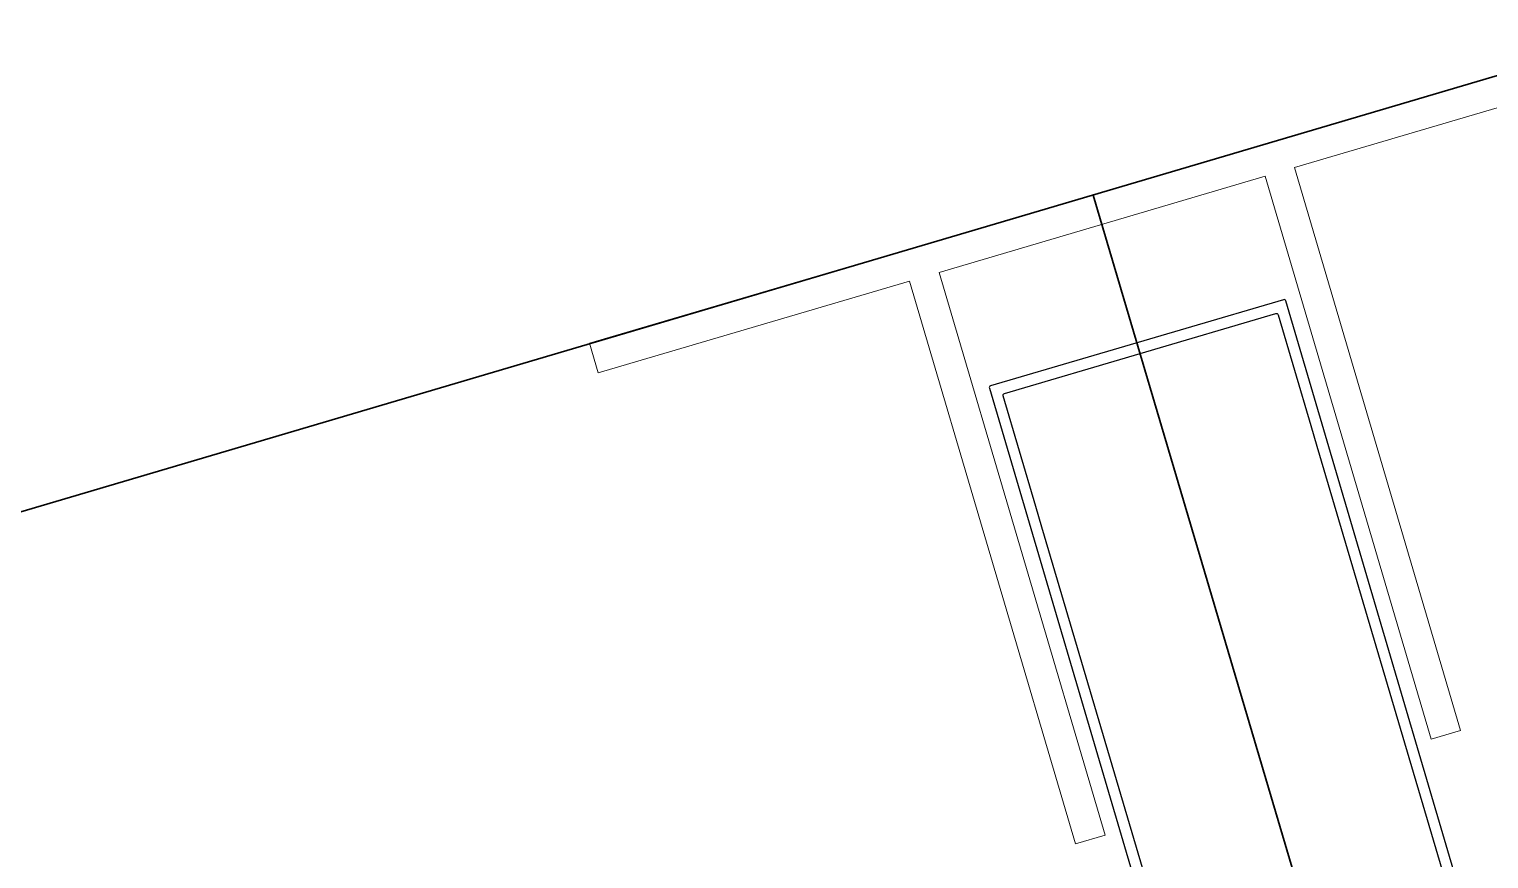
# Model space of a CAD drawing. Header units: millimetres. Extents: x 62878 to 70819, y -67946 to -61850.
# Drawn here: x 63883.58 to 63907.2, y -65533.54 to -65520.1 of the extents above; entities that cross this region are included whole.
import ezdxf

# ---------------------------------------------------------------- set-up
doc = ezdxf.new("R2010")
doc.units = ezdxf.units.MM
for name, color, linetype, lineweight in [('Dog_dos_yeni', 63, 'Continuous', 5), ('DOGRAMA', 171, 'Continuous', 0), ('DUVAR-GAZBETON', 84, 'Continuous', 35), ('DUVAR-yeni', 3, 'Continuous', 30)]:
    doc.layers.add(name, color=color, linetype=linetype, lineweight=lineweight)

msp = doc.modelspace()

# ---------------------------------------------------------------- linework, layer by layer
at = {"layer": 'Dog_dos_yeni'}
msp.add_lwpolyline([(63908.9529755377, -65520.38038252221), (63892.64687297529, -65525.18777466593), (63892.78826686188, -65525.66736591776), (63897.82397500615, -65524.18273010867), (63900.51045885117, -65533.29496389355), (63900.99005010301, -65533.15357000699), (63898.30356625797, -65524.04133622207), (63903.57907002822, -65522.4860034697), (63906.26555387321, -65531.59823725458), (63906.74514512503, -65531.45684336803), (63904.05866128, -65522.34460958313), (63909.0943694243, -65520.85997377404), (63908.9529755377, -65520.38038252221)], close=True, dxfattribs=at)
at = {"layer": 'DOGRAMA', "lineweight": -2, "ltscale": 0.5}
msp.add_lwpolyline([(63906.89391671085, -65534.61362448416), (63903.91333358177, -65524.50384089547, 0.4142135623729288), (63903.87607447351, -65524.48354905353), (63899.13771290532, -65525.88052065297, 0.4142135623729288), (63899.11742106341, -65525.91777976125), (63902.09800419253, -65536.02756334997, 0.4142135623732619)], format="xyb", dxfattribs=at)
msp.add_lwpolyline([(63899.96876456967, -65528.16891597091), (63899.86978884905, -65527.83320209461), (63899.34097571324, -65526.03953081273, -0.4142135623730953), (63899.36126755514, -65526.00227170445), (63903.75432342196, -65524.70710370339, -0.4142135623730951), (63903.79158253029, -65524.72739554528), (63904.32039566611, -65526.52106682716), (63904.41937138671, -65526.85678070346), (63906.55159119635, -65534.08901678114, -0.4142135623730951), (63906.53129935442, -65534.12627588943), (63902.13824348759, -65535.42144389052, -0.4142135623722071), (63902.10098437931, -65535.40115204858)], format="xyb", close=True, dxfattribs=at)
at = {"layer": 'DUVAR-GAZBETON', "ltscale": 5}
msp.add_line((63714.53996131988, -65577.82276329251), (64145.51447628776, -65450.48456893033), dxfattribs=at)
at = {"layer": 'DUVAR-yeni'}
msp.add_line((63906.39613833679, -65541.72999813389), (63900.79982849601, -65522.78935796431), dxfattribs=at)

doc.saveas('drawing.dxf')
